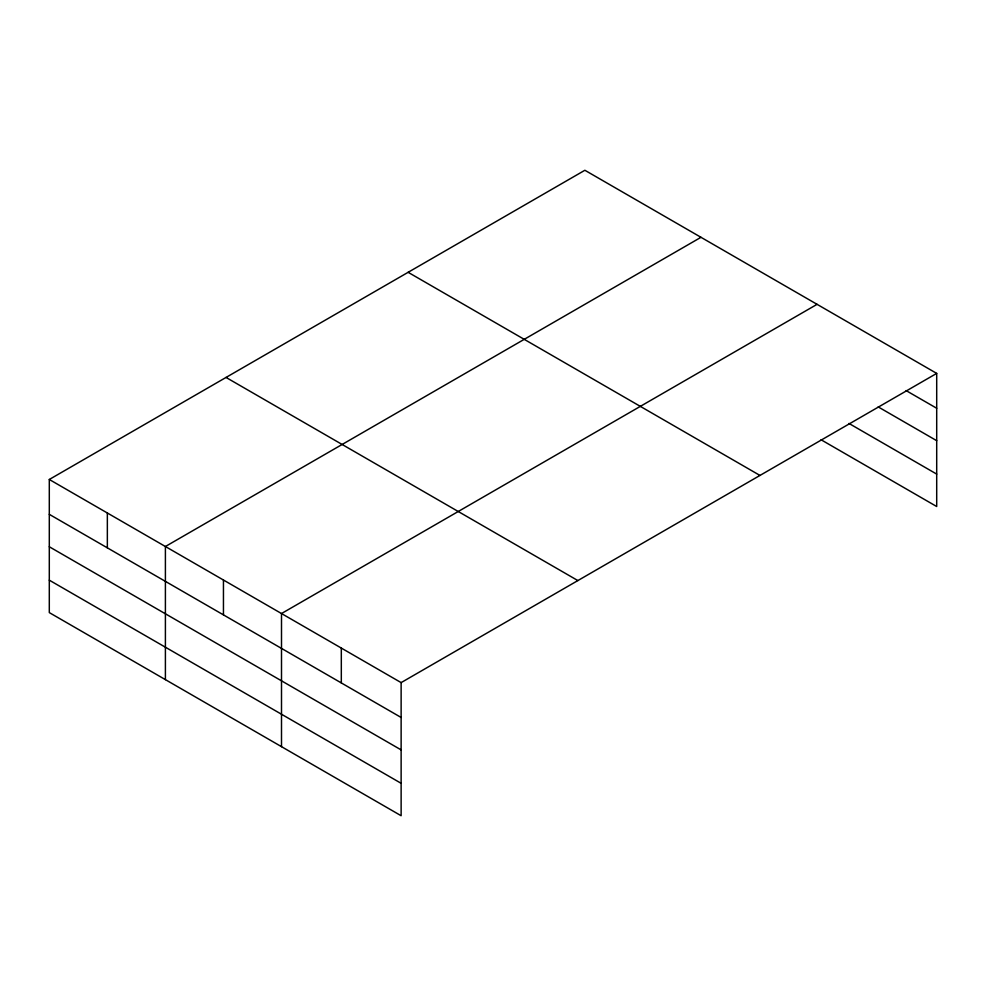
<?xml version="1.0" encoding="UTF-8"?>
<svg xmlns="http://www.w3.org/2000/svg" width="986" height="986" viewBox="0 0 986 986"><rect width="100%" height="100%" fill="white"/><g stroke="black" fill="none" stroke-linecap="round" stroke-linejoin="round"><path stroke-width="1.48" d="M49.3 479.479L401.129 682.608L401.129 815.73L49.3 612.602L49.3 479.479L584.871 170.27L936.7 373.398L936.7 506.521L821.067 439.756M700.972 237.306L165.401 546.503L165.401 679.637M817.074 304.329L281.503 613.538L281.503 746.673M401.129 682.608L936.7 373.398M906.134 390.604L936.7 408.253M878.218 406.91L936.7 440.68M848.983 423.45L936.7 474.093M408.13 272.309L759.959 475.437M226.04 377.441L577.87 580.569M49.3 514.335L401.129 717.463M49.3 546.762L401.129 749.89M49.3 580.175L401.129 783.303M341.316 648.073L341.316 682.928M223.452 580.027L223.452 614.882M107.351 512.991L107.351 547.846"/></g></svg>
